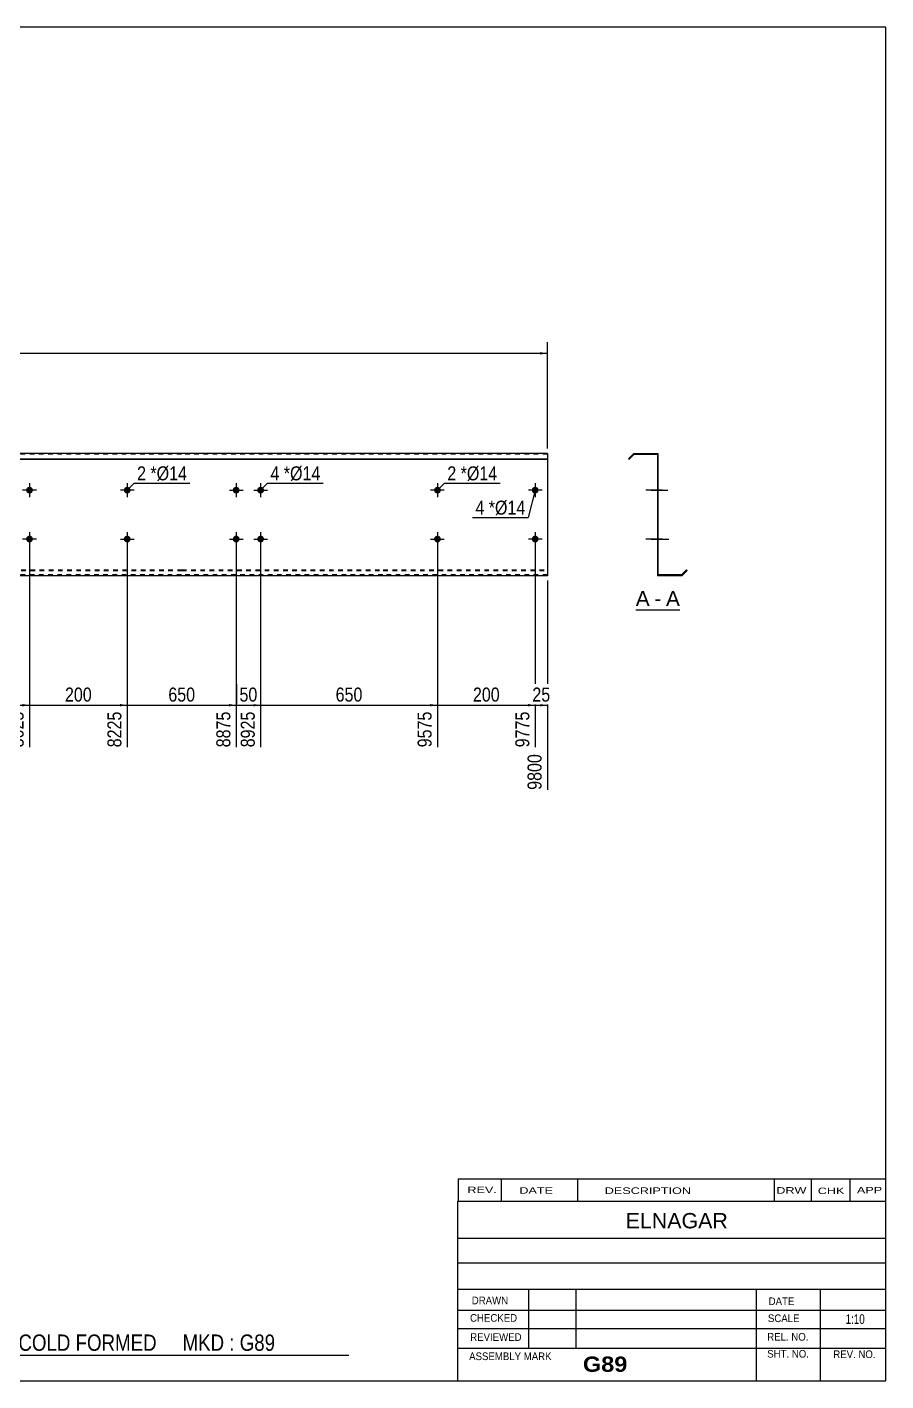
# Model space of a CAD drawing. Header units: millimetres. Extents: x -71 to 331, y -177 to 100.
# Drawn here: x 155.5 to 331.2, y -177.2 to 99.8 of the extents above; entities that cross this region are included whole.
import ezdxf

# ---------------------------------------------------------------- set-up
doc = ezdxf.new("R2010")
doc.units = ezdxf.units.MM
doc.linetypes.add('DXK_LINE_DOT1', pattern=[1.8814, 0.9407, -0.9407])
doc.styles.add('Arial', font='ARIAL.TTF', dxfattribs={"height": 0.2})
doc.styles.add('Arial Bold', font='ARIALBD.TTF', dxfattribs={"height": 0.2})
doc.styles.add('Arial Narrow', font='ARIALN.TTF', dxfattribs={"height": 0.2})

# ---------------------------------------------------------------- blocks, each defined once
blk = doc.blocks.new('Unknown-629088081-1824')
at = {"color": 5, "linetype": 'Continuous'}
for p, q in [((331.25, 99.75), (-68.75, 99.75)), ((-68.75, 99.75), (-68.75, -177.25)), ((331.25, -177.25), (331.25, 99.75)), ((-68.75, -177.25), (331.25, -177.25))]:
    blk.add_line(p, q, dxfattribs=at)
at = {"color": 174, "linetype": 'Continuous', "style": 'Arial'}
blk.add_text('Tekla structures', height=1.9102, rotation=90, dxfattribs=at).set_placement((-69.25, -176.75))
blk = doc.blocks.new('Unknown-629088081-12 - 1240')
at = {"color": 7, "linetype": 'Continuous'}
blk.add_line((280.05, -19.45), (289.08, -19.45), dxfattribs=at)
at = {"color": 0, "linetype": 'Continuous'}
blk.add_wipeout([(282.89, -18.7), (282.89, -15.5), (280.05, -15.5), (280.05, -18.7)], dxfattribs=at)
blk.add_wipeout([(285.28, -18.7), (285.28, -15.5), (283.85, -15.5), (283.85, -18.7)], dxfattribs=at)
at = {"color": 96, "linetype": 'Continuous', "style": 'Arial'}
blk.add_text('A', height=3.06, dxfattribs=at).set_placement((280.05, -18.7))
at = {"color": 0, "linetype": 'Continuous'}
blk.add_wipeout([(289.08, -18.7), (289.08, -15.5), (286.24, -15.5), (286.24, -18.7)], dxfattribs=at)
at = {"color": 96, "linetype": 'Continuous', "style": 'Arial'}
for s, p in [('A', (286.24, -18.7)), ('-', (283.85, -18.7))]:
    blk.add_text(s, height=3.06, dxfattribs=at).set_placement(p)
blk = doc.blocks.new('Bolt-629088081-1223 - 1203')
at = {"linetype": 'Continuous'}
blk.add_hatch(color=3, dxfattribs=at).paths.add_polyline_path([(176.68, 5, -1), (175.28, 5, -1)])
at = {"color": 3, "linetype": 'Continuous'}
for p, q in [((175.98, 6.4), (175.98, 3.6)), ((177.38, 5), (174.58, 5))]:
    blk.add_line(p, q, dxfattribs=at)
blk = doc.blocks.new('Part-629088081-1218 - 1203')
at = {"color": 2, "linetype": 'Continuous'}
for p, q in [((0, 12.5), (0, -12.5)), ((33.6, 12.5), (0, 12.5)), ((0, 11.44), (33.6, 11.44)), ((0, 11.33), (33.6, 11.33)), ((53.7, 12.5), (33.7, 12.5)), ((33.7, 11.44), (53.7, 11.44)), ((33.7, 11.33), (53.7, 11.33)), ((80.99, 12.5), (53.8, 12.5)), ((53.8, 11.44), (80.99, 11.44)), ((53.8, 11.33), (80.99, 11.33)), ((123.28, 12.5), (81.09, 12.5)), ((81.09, 11.44), (123.28, 11.44)), ((81.09, 11.33), (123.28, 11.33)), ((144.78, 12.5), (123.38, 12.5)), ((123.38, 11.44), (144.78, 11.44)), ((123.38, 11.33), (144.78, 11.33)), ((187.08, 12.5), (144.88, 12.5)), ((144.88, 11.44), (187.08, 11.44)), ((144.88, 11.33), (187.08, 11.33)), ((228.28, 12.5), (187.18, 12.5)), ((187.18, 11.44), (228.28, 11.44)), ((187.18, 11.33), (228.28, 11.33)), ((261.97, 12.5), (228.38, 12.5)), ((228.38, 11.44), (261.97, 11.44)), ((228.38, 11.33), (261.97, 11.33)), ((261.97, 12.5), (261.97, -12.5)), ((33.6, -12.5), (0, -12.5)), ((53.7, -12.5), (33.7, -12.5)), ((80.99, -12.5), (53.8, -12.5)), ((123.28, -12.5), (81.09, -12.5)), ((144.78, -12.5), (123.38, -12.5)), ((187.08, -12.5), (144.88, -12.5)), ((228.28, -12.5), (187.18, -12.5)), ((261.97, -12.5), (228.38, -12.5))]:
    blk.add_line(p, q, dxfattribs=at)
at = {"color": 7, "linetype": 'DXK_LINE_DOT1'}
for p, q in [((33.6, 12.35), (0, 12.35)), ((53.7, 12.35), (33.7, 12.35)), ((80.99, 12.35), (53.8, 12.35)), ((123.28, 12.35), (81.09, 12.35)), ((144.78, 12.35), (123.38, 12.35)), ((187.08, 12.35), (144.88, 12.35)), ((228.28, 12.35), (187.18, 12.35)), ((261.97, 12.35), (228.38, 12.35)), ((0, -11.33), (33.6, -11.33)), ((0, -11.44), (33.6, -11.44)), ((33.6, -12.35), (0, -12.35)), ((33.7, -11.33), (53.7, -11.33)), ((33.7, -11.44), (53.7, -11.44)), ((53.7, -12.35), (33.7, -12.35)), ((53.8, -11.33), (80.99, -11.33)), ((53.8, -11.44), (80.99, -11.44)), ((80.99, -12.35), (53.8, -12.35)), ((81.09, -11.33), (123.28, -11.33)), ((81.09, -11.44), (123.28, -11.44)), ((123.28, -12.35), (81.09, -12.35)), ((123.38, -11.33), (144.78, -11.33)), ((123.38, -11.44), (144.78, -11.44)), ((144.78, -12.35), (123.38, -12.35)), ((144.88, -11.33), (187.08, -11.33)), ((144.88, -11.44), (187.08, -11.44)), ((187.08, -12.35), (144.88, -12.35)), ((187.18, -11.33), (228.28, -11.33)), ((187.18, -11.44), (228.28, -11.44)), ((228.28, -12.35), (187.18, -12.35)), ((228.38, -11.33), (261.97, -11.33)), ((228.38, -11.44), (261.97, -11.44)), ((261.97, -12.35), (228.38, -12.35))]:
    blk.add_line(p, q, dxfattribs=at)
blk = doc.blocks.new('Bolt-629088081-1219 - 1203')
at = {"linetype": 'Continuous'}
for points in [[(198.98, 5, -1), (197.58, 5, -1)], [(203.98, 5, -1), (202.58, 5, -1)], [(198.98, -5, -1), (197.58, -5, -1)], [(203.98, -5, -1), (202.58, -5, -1)]]:
    blk.add_hatch(color=3, dxfattribs=at).paths.add_polyline_path(points)
at = {"color": 3, "linetype": 'Continuous'}
for p, q in [((198.28, 6.4), (198.28, 3.6)), ((203.28, 6.4), (203.28, 3.6)), ((196.88, 5), (199.68, 5)), ((201.88, 5), (204.68, 5)), ((196.88, -5), (199.68, -5)), ((198.28, -3.6), (198.28, -6.4)), ((201.88, -5), (204.68, -5)), ((203.28, -3.6), (203.28, -6.4))]:
    blk.add_line(p, q, dxfattribs=at)
blk = doc.blocks.new('Bolt-629088081-1220 - 1203')
at = {"linetype": 'Continuous'}
blk.add_hatch(color=3, dxfattribs=at).paths.add_polyline_path([(176.68, -5, -1), (175.28, -5, -1)])
at = {"color": 3, "linetype": 'Continuous'}
for p, q in [((174.58, -5), (177.38, -5)), ((175.98, -3.6), (175.98, -6.4))]:
    blk.add_line(p, q, dxfattribs=at)
blk = doc.blocks.new('Bolt-629088081-1221 - 1203')
at = {"linetype": 'Continuous'}
blk.add_hatch(color=3, dxfattribs=at).paths.add_polyline_path([(240.17, -5, -1), (238.77, -5, -1)])
at = {"color": 3, "linetype": 'Continuous'}
for p, q in [((238.07, -5), (240.87, -5)), ((239.47, -3.6), (239.47, -6.4))]:
    blk.add_line(p, q, dxfattribs=at)
blk = doc.blocks.new('Bolt-629088081-1222 - 1203')
at = {"linetype": 'Continuous'}
blk.add_hatch(color=3, dxfattribs=at).paths.add_polyline_path([(240.17, 5, -1), (238.77, 5, -1)])
at = {"color": 3, "linetype": 'Continuous'}
for p, q in [((239.47, 6.4), (239.47, 3.6)), ((240.87, 5), (238.07, 5))]:
    blk.add_line(p, q, dxfattribs=at)
blk = doc.blocks.new('Bolt-629088081-1224 - 1203')
at = {"linetype": 'Continuous'}
for points in [[(156.68, -5, -1), (155.28, -5, -1)], [(260.17, -5, -1), (258.77, -5, -1)]]:
    blk.add_hatch(color=3, dxfattribs=at).paths.add_polyline_path(points)
at = {"color": 3, "linetype": 'Continuous'}
for p, q in [((157.38, -5), (154.58, -5)), ((155.98, -3.6), (155.98, -6.4)), ((260.87, -5), (258.07, -5)), ((259.47, -3.6), (259.47, -6.4))]:
    blk.add_line(p, q, dxfattribs=at)
blk = doc.blocks.new('Bolt-629088081-1225 - 1203')
at = {"linetype": 'Continuous'}
for points in [[(156.68, 5, -1), (155.28, 5, -1)], [(260.17, 5, -1), (258.77, 5, -1)]]:
    blk.add_hatch(color=3, dxfattribs=at).paths.add_polyline_path(points)
at = {"color": 3, "linetype": 'Continuous'}
for p, q in [((155.98, 6.4), (155.98, 3.6)), ((259.47, 6.4), (259.47, 3.6)), ((157.38, 5), (154.58, 5)), ((260.87, 5), (258.07, 5))]:
    blk.add_line(p, q, dxfattribs=at)
blk = doc.blocks.new('Bolt-629088081-1248 - 1240')
at = {"linetype": 'Continuous'}
blk.add_hatch(color=3, dxfattribs=at).paths.add_polyline_path([(284.64, -5.7), (284.64, -4.3), (284.49, -4.3), (284.49, -5.7)])
blk.add_hatch(color=3, dxfattribs=at).paths.add_polyline_path([(284.64, -5.7), (284.64, -4.3), (284.49, -4.3), (284.49, -5.7)])
at = {"color": 3, "linetype": 'Continuous'}
for p, q in [((285.44, -5), (282.14, -5)), ((285.44, -5), (282.14, -5)), ((284.64, -4.3), (284.49, -4.3)), ((284.64, -4.3), (284.49, -4.3)), ((284.64, -5.7), (284.49, -5.7)), ((284.64, -5.7), (284.49, -5.7))]:
    blk.add_line(p, q, dxfattribs=at)
blk = doc.blocks.new('Part-629088081-1242 - 1240')
at = {"color": 2, "linetype": 'Continuous'}
for p, q in [((279.64, 12.5), (278.58, 11.44)), ((278.58, 11.44), (278.69, 11.33)), ((279.7, 12.35), (278.69, 11.33)), ((279.64, 12.5), (284.64, 12.5)), ((279.7, 12.35), (284.49, 12.35)), ((284.49, 12.35), (284.49, -12.5)), ((284.64, -12.35), (284.64, 12.5)), ((289.49, -12.5), (284.49, -12.5)), ((289.43, -12.35), (284.64, -12.35)), ((289.43, -12.35), (290.45, -11.33)), ((289.49, -12.5), (290.55, -11.44)), ((290.55, -11.44), (290.45, -11.33))]:
    blk.add_line(p, q, dxfattribs=at)
blk = doc.blocks.new('Bolt-629088081-1243 - 1240')
at = {"linetype": 'Continuous'}
for points in [[(284.64, 4.3), (284.64, 5.7), (284.49, 5.7), (284.49, 4.3)], [(284.64, 4.3), (284.64, 5.7), (284.49, 5.7), (284.49, 4.3)], [(284.64, -5.7), (284.64, -4.3), (284.49, -4.3), (284.49, -5.7)], [(284.64, -5.7), (284.64, -4.3), (284.49, -4.3), (284.49, -5.7)]]:
    blk.add_hatch(color=3, dxfattribs=at).paths.add_polyline_path(points)
at = {"color": 3, "linetype": 'Continuous'}
for p, q in [((284.49, 5.7), (284.64, 5.7)), ((284.49, 5.7), (284.64, 5.7)), ((283.19, 5), (286.49, 5)), ((283.19, 5), (286.49, 5)), ((284.49, 4.3), (284.64, 4.3)), ((284.49, 4.3), (284.64, 4.3)), ((283.19, -5), (286.49, -5)), ((283.19, -5), (286.49, -5)), ((284.49, -4.3), (284.64, -4.3)), ((284.49, -4.3), (284.64, -4.3)), ((284.49, -5.7), (284.64, -5.7)), ((284.49, -5.7), (284.64, -5.7))]:
    blk.add_line(p, q, dxfattribs=at)
blk = doc.blocks.new('Bolt-629088081-1244 - 1240')
at = {"linetype": 'Continuous'}
blk.add_hatch(color=3, dxfattribs=at).paths.add_polyline_path([(284.64, -5.7), (284.64, -4.3), (284.49, -4.3), (284.49, -5.7)])
at = {"color": 3, "linetype": 'Continuous'}
for p, q in [((283.54, -5), (286.84, -5)), ((284.49, -4.3), (284.64, -4.3)), ((284.49, -5.7), (284.64, -5.7))]:
    blk.add_line(p, q, dxfattribs=at)
blk = doc.blocks.new('Bolt-629088081-1245 - 1240')
at = {"linetype": 'Continuous'}
blk.add_hatch(color=3, dxfattribs=at).paths.add_polyline_path([(284.64, -5.7), (284.64, -4.3), (284.49, -4.3), (284.49, -5.7)])
at = {"color": 3, "linetype": 'Continuous'}
for p, q in [((283.54, -5), (286.84, -5)), ((284.49, -4.3), (284.64, -4.3)), ((284.49, -5.7), (284.64, -5.7))]:
    blk.add_line(p, q, dxfattribs=at)
blk = doc.blocks.new('Bolt-629088081-1246 - 1240')
at = {"linetype": 'Continuous'}
blk.add_hatch(color=3, dxfattribs=at).paths.add_polyline_path([(284.64, 4.3), (284.64, 5.7), (284.49, 5.7), (284.49, 4.3)])
at = {"color": 3, "linetype": 'Continuous'}
for p, q in [((284.64, 5.7), (284.49, 5.7)), ((285.44, 5), (282.14, 5)), ((284.64, 4.3), (284.49, 4.3))]:
    blk.add_line(p, q, dxfattribs=at)
blk = doc.blocks.new('Bolt-629088081-1247 - 1240')
at = {"linetype": 'Continuous'}
blk.add_hatch(color=3, dxfattribs=at).paths.add_polyline_path([(284.64, 4.3), (284.64, 5.7), (284.49, 5.7), (284.49, 4.3)])
at = {"color": 3, "linetype": 'Continuous'}
for p, q in [((284.64, 5.7), (284.49, 5.7)), ((285.44, 5), (282.14, 5)), ((284.64, 4.3), (284.49, 4.3))]:
    blk.add_line(p, q, dxfattribs=at)
blk = doc.blocks.new('Bolt-629088081-1249 - 1240')
at = {"linetype": 'Continuous'}
blk.add_hatch(color=3, dxfattribs=at).paths.add_polyline_path([(284.64, 4.3), (284.64, 5.7), (284.49, 5.7), (284.49, 4.3)])
blk.add_hatch(color=3, dxfattribs=at).paths.add_polyline_path([(284.64, 4.3), (284.64, 5.7), (284.49, 5.7), (284.49, 4.3)])
at = {"color": 3, "linetype": 'Continuous'}
for p, q in [((284.64, 5.7), (284.49, 5.7)), ((284.64, 5.7), (284.49, 5.7)), ((285.44, 5), (282.14, 5)), ((285.44, 5), (282.14, 5)), ((284.64, 4.3), (284.49, 4.3)), ((284.64, 4.3), (284.49, 4.3))]:
    blk.add_line(p, q, dxfattribs=at)
blk = doc.blocks.new('Bolt-629088081-1250 - 1240')
at = {"linetype": 'Continuous'}
blk.add_hatch(color=3, dxfattribs=at).paths.add_polyline_path([(284.64, -5.7), (284.64, -4.3), (284.49, -4.3), (284.49, -5.7)])
blk.add_hatch(color=3, dxfattribs=at).paths.add_polyline_path([(284.64, -5.7), (284.64, -4.3), (284.49, -4.3), (284.49, -5.7)])
at = {"color": 3, "linetype": 'Continuous'}
for p, q in [((285.44, -5), (282.14, -5)), ((285.44, -5), (282.14, -5)), ((284.64, -4.3), (284.49, -4.3)), ((284.64, -4.3), (284.49, -4.3)), ((284.64, -5.7), (284.49, -5.7)), ((284.64, -5.7), (284.49, -5.7))]:
    blk.add_line(p, q, dxfattribs=at)
blk = doc.blocks.new('Bolt-629088081-1251 - 1240')
at = {"linetype": 'Continuous'}
blk.add_hatch(color=3, dxfattribs=at).paths.add_polyline_path([(284.64, 4.3), (284.64, 5.7), (284.49, 5.7), (284.49, 4.3)])
blk.add_hatch(color=3, dxfattribs=at).paths.add_polyline_path([(284.64, 4.3), (284.64, 5.7), (284.49, 5.7), (284.49, 4.3)])
at = {"color": 3, "linetype": 'Continuous'}
for p, q in [((284.64, 5.7), (284.49, 5.7)), ((284.64, 5.7), (284.49, 5.7)), ((285.44, 5), (282.14, 5)), ((285.44, 5), (282.14, 5)), ((284.64, 4.3), (284.49, 4.3)), ((284.64, 4.3), (284.49, 4.3))]:
    blk.add_line(p, q, dxfattribs=at)
blk = doc.blocks.new('Bolt-629088081-1252 - 1240')
at = {"linetype": 'Continuous'}
for points in [[(284.64, 4.3), (284.64, 5.7), (284.49, 5.7), (284.49, 4.3)], [(284.64, -5.7), (284.64, -4.3), (284.49, -4.3), (284.49, -5.7)]]:
    blk.add_hatch(color=3, dxfattribs=at).paths.add_polyline_path(points)
at = {"color": 3, "linetype": 'Continuous'}
for p, q in [((284.49, 5.7), (284.64, 5.7)), ((284.49, 5), (286.64, 5)), ((284.49, 4.3), (284.64, 4.3)), ((284.49, -4.3), (284.64, -4.3)), ((284.49, -5), (286.64, -5)), ((284.49, -5.7), (284.64, -5.7))]:
    blk.add_line(p, q, dxfattribs=at)
blk = doc.blocks.new('Bolt-629088081-1253 - 1240')
at = {"linetype": 'Continuous'}
for points in [[(284.64, 4.3), (284.64, 5.7), (284.49, 5.7), (284.49, 4.3)], [(284.64, 4.3), (284.64, 5.7), (284.49, 5.7), (284.49, 4.3)], [(284.64, -5.7), (284.64, -4.3), (284.49, -4.3), (284.49, -5.7)], [(284.64, -5.7), (284.64, -4.3), (284.49, -4.3), (284.49, -5.7)]]:
    blk.add_hatch(color=3, dxfattribs=at).paths.add_polyline_path(points)
at = {"color": 3, "linetype": 'Continuous'}
for p, q in [((284.49, 5.7), (284.64, 5.7)), ((284.49, 5.7), (284.64, 5.7)), ((283.19, 5), (286.49, 5)), ((283.19, 5), (286.49, 5)), ((284.49, 4.3), (284.64, 4.3)), ((284.49, 4.3), (284.64, 4.3)), ((283.19, -5), (286.49, -5)), ((283.19, -5), (286.49, -5)), ((284.49, -4.3), (284.64, -4.3)), ((284.49, -4.3), (284.64, -4.3)), ((284.49, -5.7), (284.64, -5.7)), ((284.49, -5.7), (284.64, -5.7))]:
    blk.add_line(p, q, dxfattribs=at)
blk = doc.blocks.new('Bolt-629088081-1254 - 1240')
at = {"linetype": 'Continuous'}
blk.add_hatch(color=3, dxfattribs=at).paths.add_polyline_path([(284.64, -5.7), (284.64, -4.3), (284.49, -4.3), (284.49, -5.7)])
at = {"color": 3, "linetype": 'Continuous'}
for p, q in [((283.54, -5), (286.84, -5)), ((284.49, -4.3), (284.64, -4.3)), ((284.49, -5.7), (284.64, -5.7))]:
    blk.add_line(p, q, dxfattribs=at)
blk = doc.blocks.new('Bolt-629088081-1255 - 1240')
at = {"linetype": 'Continuous'}
blk.add_hatch(color=3, dxfattribs=at).paths.add_polyline_path([(284.64, -5.7), (284.64, -4.3), (284.49, -4.3), (284.49, -5.7)])
at = {"color": 3, "linetype": 'Continuous'}
for p, q in [((283.54, -5), (286.84, -5)), ((284.49, -4.3), (284.64, -4.3)), ((284.49, -5.7), (284.64, -5.7))]:
    blk.add_line(p, q, dxfattribs=at)
blk = doc.blocks.new('Bolt-629088081-1256 - 1240')
at = {"linetype": 'Continuous'}
blk.add_hatch(color=3, dxfattribs=at).paths.add_polyline_path([(284.64, 4.3), (284.64, 5.7), (284.49, 5.7), (284.49, 4.3)])
at = {"color": 3, "linetype": 'Continuous'}
for p, q in [((284.64, 5.7), (284.49, 5.7)), ((285.44, 5), (282.14, 5)), ((284.64, 4.3), (284.49, 4.3))]:
    blk.add_line(p, q, dxfattribs=at)
blk = doc.blocks.new('Bolt-629088081-1257 - 1240')
at = {"linetype": 'Continuous'}
blk.add_hatch(color=3, dxfattribs=at).paths.add_polyline_path([(284.64, 4.3), (284.64, 5.7), (284.49, 5.7), (284.49, 4.3)])
at = {"color": 3, "linetype": 'Continuous'}
for p, q in [((284.64, 5.7), (284.49, 5.7)), ((285.44, 5), (282.14, 5)), ((284.64, 4.3), (284.49, 4.3))]:
    blk.add_line(p, q, dxfattribs=at)
blk = doc.blocks.new('StraightDimension-629088081-1279 - 1203')
at = {"linetype": 'Continuous'}
blk.add_hatch(color=7, dxfattribs=at).paths.add_polyline_path([(201.78, -38.75), (203.28, -39), (201.78, -39.25)])
at = {"color": 7, "linetype": 'Continuous'}
for p, q in [((198.28, -6), (198.28, -47.61)), ((203.28, -6), (203.28, -47.61)), ((198.28, -39), (203.28, -39))]:
    blk.add_line(p, q, dxfattribs=at)
at = {"color": 0}
blk.add_wipeout([(203.2, -38.85), (203.2, -34.65), (198.35, -34.65), (198.35, -38.85)], dxfattribs=at)
at = {"color": 3, "style": 'Arial Narrow'}
blk.add_text('50', height=2.863, dxfattribs=at).set_placement((198.95, -38.25))
at = {"color": 0, "linetype": 'Continuous'}
blk.add_wipeout([(202.68, -39.7), (198.48, -39.7), (198.48, -48.21), (202.68, -48.21)], dxfattribs=at)
at = {"color": 3, "linetype": 'Continuous', "style": 'Arial Narrow'}
blk.add_text('8925', height=2.863, rotation=90.0002, dxfattribs=at).set_placement((202.08, -47.61))
blk = doc.blocks.new('StraightDimension-629088081-1282 - 1203')
at = {"linetype": 'Continuous'}
blk.add_hatch(color=7, dxfattribs=at).paths.add_polyline_path([(154.48, -38.75), (155.98, -39), (154.48, -39.25)])
at = {"color": 7, "linetype": 'Continuous'}
for p, q in [((134.08, -6), (134.08, -47.61)), ((155.98, -6), (155.98, -47.61)), ((134.08, -39), (155.98, -39))]:
    blk.add_line(p, q, dxfattribs=at)
at = {"color": 0}
blk.add_wipeout([(149.29, -38.85), (149.29, -34.65), (140.78, -34.65), (140.78, -38.85)], dxfattribs=at)
at = {"color": 0, "linetype": 'Continuous'}
blk.add_wipeout([(155.38, -39.7), (151.18, -39.7), (151.18, -48.21), (155.38, -48.21)], dxfattribs=at)
at = {"color": 3, "style": 'Arial Narrow'}
blk.add_text('3125', height=2.863, dxfattribs=at).set_placement((141.38, -38.25))
at = {"color": 3, "linetype": 'Continuous', "style": 'Arial Narrow'}
blk.add_text('8025', height=2.863, rotation=90.0002, dxfattribs=at).set_placement((154.78, -47.61))
blk = doc.blocks.new('StraightDimension-629088081-1280 - 1203')
at = {"linetype": 'Continuous'}
blk.add_hatch(color=7, dxfattribs=at).paths.add_polyline_path([(196.78, -38.75), (198.28, -39), (196.78, -39.25)])
at = {"color": 7, "linetype": 'Continuous'}
for p, q in [((175.98, -6), (175.98, -47.61)), ((198.28, -6), (198.28, -47.61)), ((175.98, -39), (198.28, -39))]:
    blk.add_line(p, q, dxfattribs=at)
at = {"color": 0}
blk.add_wipeout([(190.47, -38.85), (190.47, -34.65), (183.79, -34.65), (183.79, -38.85)], dxfattribs=at)
at = {"color": 0, "linetype": 'Continuous'}
blk.add_wipeout([(197.68, -39.7), (193.48, -39.7), (193.48, -48.21), (197.68, -48.21)], dxfattribs=at)
at = {"color": 3, "style": 'Arial Narrow'}
blk.add_text('650', height=2.863, dxfattribs=at).set_placement((184.39, -38.25))
at = {"color": 3, "linetype": 'Continuous', "style": 'Arial Narrow'}
blk.add_text('8875', height=2.863, rotation=90.0002, dxfattribs=at).set_placement((197.08, -47.61))
blk = doc.blocks.new('StraightDimension-629088081-1369 - 1203')
at = {"linetype": 'Continuous'}
for points in [[(1.5, 32.75), (0, 33), (1.5, 33.25)], [(260.47, 33.25), (261.97, 33), (260.47, 32.75)]]:
    blk.add_hatch(color=7, dxfattribs=at).paths.add_polyline_path(points)
at = {"color": 7, "linetype": 'Continuous'}
for p, q in [((0, 13.5), (0, 35.25)), ((261.97, 13.5), (261.97, 35.25)), ((0, 33), (261.97, 33))]:
    blk.add_line(p, q, dxfattribs=at)
at = {"color": 0}
blk.add_wipeout([(135.24, 33.15), (135.24, 37.35), (126.73, 37.35), (126.73, 33.15)], dxfattribs=at)
at = {"color": 3, "style": 'Arial Narrow'}
blk.add_text('9800', height=2.863, dxfattribs=at).set_placement((127.33, 33.75))
blk = doc.blocks.new('StraightDimension-629088081-1281 - 1203')
at = {"linetype": 'Continuous'}
blk.add_hatch(color=7, dxfattribs=at).paths.add_polyline_path([(174.48, -38.75), (175.98, -39), (174.48, -39.25)])
at = {"color": 7, "linetype": 'Continuous'}
for p, q in [((155.98, -6), (155.98, -47.61)), ((175.98, -6), (175.98, -47.61)), ((155.98, -39), (175.98, -39))]:
    blk.add_line(p, q, dxfattribs=at)
at = {"color": 0}
blk.add_wipeout([(169.32, -38.85), (169.32, -34.65), (162.64, -34.65), (162.64, -38.85)], dxfattribs=at)
at = {"color": 0, "linetype": 'Continuous'}
blk.add_wipeout([(175.38, -39.7), (171.18, -39.7), (171.18, -48.21), (175.38, -48.21)], dxfattribs=at)
at = {"color": 3, "style": 'Arial Narrow'}
blk.add_text('200', height=2.863, dxfattribs=at).set_placement((163.24, -38.25))
at = {"color": 3, "linetype": 'Continuous', "style": 'Arial Narrow'}
blk.add_text('8225', height=2.863, rotation=90.0002, dxfattribs=at).set_placement((174.78, -47.61))
blk = doc.blocks.new('StraightDimension-629088081-1277 - 1203')
at = {"linetype": 'Continuous'}
blk.add_hatch(color=7, dxfattribs=at).paths.add_polyline_path([(257.97, -38.75), (259.47, -39), (257.97, -39.25)])
at = {"color": 7, "linetype": 'Continuous'}
for p, q in [((239.47, -6), (239.47, -47.61)), ((259.47, -6), (259.47, -47.61)), ((239.47, -39), (259.47, -39))]:
    blk.add_line(p, q, dxfattribs=at)
at = {"color": 0}
blk.add_wipeout([(252.81, -38.85), (252.81, -34.65), (246.13, -34.65), (246.13, -38.85)], dxfattribs=at)
at = {"color": 0, "linetype": 'Continuous'}
blk.add_wipeout([(258.87, -39.7), (254.67, -39.7), (254.67, -48.21), (258.87, -48.21)], dxfattribs=at)
at = {"color": 3, "style": 'Arial Narrow'}
blk.add_text('200', height=2.863, dxfattribs=at).set_placement((246.73, -38.25))
at = {"color": 3, "linetype": 'Continuous', "style": 'Arial Narrow'}
blk.add_text('9775', height=2.863, rotation=90.0002, dxfattribs=at).set_placement((258.27, -47.61))
blk = doc.blocks.new('StraightDimension-629088081-1276 - 1203')
at = {"linetype": 'Continuous'}
blk.add_hatch(color=7, dxfattribs=at).paths.add_polyline_path([(260.47, -38.75), (261.97, -39), (260.47, -39.25)])
at = {"color": 7, "linetype": 'Continuous'}
for p, q in [((259.47, -6), (259.47, -47.61)), ((261.97, -13.5), (261.97, -56.31)), ((259.47, -39), (261.97, -39))]:
    blk.add_line(p, q, dxfattribs=at)
at = {"color": 0}
blk.add_wipeout([(263.15, -38.85), (263.15, -34.65), (258.29, -34.65), (258.29, -38.85)], dxfattribs=at)
at = {"color": 0, "linetype": 'Continuous'}
blk.add_wipeout([(261.37, -48.4), (257.17, -48.4), (257.17, -56.91), (261.37, -56.91)], dxfattribs=at)
at = {"color": 3, "style": 'Arial Narrow'}
blk.add_text('25', height=2.863, dxfattribs=at).set_placement((258.89, -38.25))
at = {"color": 3, "linetype": 'Continuous', "style": 'Arial Narrow'}
blk.add_text('9800', height=2.863, rotation=90.0002, dxfattribs=at).set_placement((260.77, -56.31))
blk = doc.blocks.new('StraightDimension-629088081-1278 - 1203')
at = {"linetype": 'Continuous'}
blk.add_hatch(color=7, dxfattribs=at).paths.add_polyline_path([(237.97, -38.75), (239.47, -39), (237.97, -39.25)])
at = {"color": 7, "linetype": 'Continuous'}
for p, q in [((203.28, -6), (203.28, -47.61)), ((239.47, -6), (239.47, -47.61)), ((203.28, -39), (239.47, -39))]:
    blk.add_line(p, q, dxfattribs=at)
at = {"color": 0}
blk.add_wipeout([(224.72, -38.85), (224.72, -34.65), (218.03, -34.65), (218.03, -38.85)], dxfattribs=at)
at = {"color": 0, "linetype": 'Continuous'}
blk.add_wipeout([(238.87, -39.7), (234.67, -39.7), (234.67, -48.21), (238.87, -48.21)], dxfattribs=at)
at = {"color": 3, "style": 'Arial Narrow'}
blk.add_text('650', height=2.863, dxfattribs=at).set_placement((218.63, -38.25))
at = {"color": 3, "linetype": 'Continuous', "style": 'Arial Narrow'}
blk.add_text('9575', height=2.863, rotation=90.0002, dxfattribs=at).set_placement((238.27, -47.61))
blk = doc.blocks.new('CBS_CALLOFF-629088081-1892')
at = {"color": 7, "linetype": 'Continuous'}
blk.add_line((105.13, -171.98), (221.36, -172), dxfattribs=at)
at = {"color": 3, "linetype": 'Continuous', "style": 'Arial Narrow'}
blk.add_text('QTY= 133 Nos.      COLD FORMED     MKD : G89', height=3.3405, dxfattribs=at).set_placement((120.85, -171.09))
blk = doc.blocks.new('CBS_NAME_BLOG-629088081-1893')
at = {"color": 7, "linetype": 'Continuous'}
for p, q in [((243.66, -140.5), (331.18, -140.5)), ((243.66, -177.21), (243.66, -140.5)), ((243.66, -148.04), (331.18, -148.04)), ((243.73, -153.09), (331.25, -153.09)), ((243.66, -158.46), (331.18, -158.46)), ((258.18, -170.57), (258.18, -158.47)), ((267.87, -170.54), (267.87, -158.47)), ((304.78, -177.21), (304.78, -158.48)), ((317.83, -177.21), (317.83, -158.47)), ((243.67, -162.76), (331.25, -162.74)), ((243.66, -166.51), (331.18, -166.51)), ((243.66, -170.55), (331.18, -170.55)), ((243.66, -177.25), (331.25, -177.25))]:
    blk.add_line(p, q, dxfattribs=at)
at = {"color": 3, "linetype": 'Continuous', "style": 'Arial'}
blk.add_text('ELNAGAR', height=3.133, dxfattribs=at).set_placement((277.98, -146.03))
at = {"color": 3, "linetype": 'Continuous'}
for s, height, style, width, p in [('DRAWN', 1.566, 'Arial', 0.9, (246.49, -161.57)), ('DATE', 1.566, 'Arial', 0.9, (307.25, -161.73)), ('CHECKED', 1.566, 'Arial', 0.9, (246.14, -165.14)), ('SCALE', 1.566, 'Arial', 0.9, (307.1, -165.21)), ('1:10', 1.957, 'Arial Narrow', 0.9, (322.99, -165.57)), ('REVIEWED', 1.566, 'Arial', 0.9, (246.18, -169.06)), ('REL. NO.', 1.566, 'Arial', 0.9, (306.96, -169.01)), ('ASSEMBLY MARK', 1.5663, 'Arial', 0.9, (245.96, -172.99)), ('SHT. NO.', 1.566, 'Arial', 0.9, (306.96, -172.48)), ('REV. NO.', 1.566, 'Arial', 0.9, (320.48, -172.57)), ('G89', 3.131, 'Arial Bold', 1.1, (269.24, -175.39))]:
    blk.add_text(s, height=height, dxfattribs=dict(at, style=style, width=width)).set_placement(p)
blk = doc.blocks.new('CBS_REVISION-629088081-1894')
at = {"color": 7, "linetype": 'Continuous'}
for p, q in [((243.74, -135.87), (331.24, -135.87)), ((243.74, -135.87), (243.74, -140.5)), ((252.54, -135.87), (252.54, -140.5)), ((268.13, -135.87), (268.13, -140.44)), ((308.39, -135.87), (308.39, -140.5)), ((315.93, -135.87), (315.93, -140.5)), ((323.88, -135.87), (323.88, -140.5)), ((243.74, -140.5), (331.24, -140.5))]:
    blk.add_line(p, q, dxfattribs=at)
at = {"color": 7, "style": 'Arial Narrow', "width": 1.7}
for s, height, p in [('REV.', 1.326, (245.6, -138.82)), ('DATE', 1.326, (256.23, -138.94)), ('DESCRIPTION', 1.3257, (273.71, -138.99)), ('DRW', 1.326, (308.82, -138.93)), ('CHK', 1.326, (317.31, -139.02)), ('APP', 1.326, (325.31, -138.87))]:
    blk.add_text(s, height=height, dxfattribs=at).set_placement(p)
blk = doc.blocks.new('Mark-629088081-1411 - 1203')
at = {"color": 0}
blk.add_wipeout([(207.12, 7.01), (207.12, 10.01), (205.29, 10.01), (205.29, 7.01)], dxfattribs=at)
blk.add_wipeout([(207.12, 7.01), (207.12, 10.01), (205.29, 10.01), (205.29, 7.01)], dxfattribs=at)
at = {"color": 7, "linetype": 'Continuous'}
blk.add_line((203.28, 5), (204.69, 6.41), dxfattribs=at)
at = {"color": 0}
blk.add_wipeout([(209.3, 7.01), (209.3, 10.01), (208.02, 10.01), (208.02, 7.01)], dxfattribs=at)
blk.add_wipeout([(209.3, 7.01), (209.3, 10.01), (208.02, 10.01), (208.02, 7.01)], dxfattribs=at)
at = {"color": 3, "style": 'Arial Narrow'}
blk.add_text('4', height=2.86, dxfattribs=at).set_placement((205.29, 7.01))
at = {"color": 0}
blk.add_wipeout([(215.51, 7.01), (215.51, 10.01), (209.3, 10.01), (209.3, 7.01)], dxfattribs=at)
blk.add_wipeout([(215.51, 7.01), (215.51, 10.01), (209.3, 10.01), (209.3, 7.01)], dxfattribs=at)
at = {"color": 7, "linetype": 'Continuous'}
blk.add_line((204.69, 6.41), (216.11, 6.41), dxfattribs=at)
at = {"color": 3, "style": 'Arial Narrow'}
for s, height, p in [('*', 2.86, (208.02, 7.01)), ('Ø14', 2.863, (209.3, 7.01))]:
    blk.add_text(s, height=height, dxfattribs=at).set_placement(p)
blk = doc.blocks.new('MarkSet-629088081-1383 - 1203')
at = {"color": 0}
blk.add_wipeout([(179.82, 7.01), (179.82, 10.01), (178, 10.01), (178, 7.01)], dxfattribs=at)
blk.add_wipeout([(179.82, 7.01), (179.82, 10.01), (178, 10.01), (178, 7.01)], dxfattribs=at)
at = {"color": 7, "linetype": 'Continuous'}
blk.add_line((175.98, 5), (177.4, 6.41), dxfattribs=at)
at = {"color": 0}
blk.add_wipeout([(182, 7.01), (182, 10.01), (180.72, 10.01), (180.72, 7.01)], dxfattribs=at)
blk.add_wipeout([(182, 7.01), (182, 10.01), (180.72, 10.01), (180.72, 7.01)], dxfattribs=at)
at = {"color": 3, "style": 'Arial Narrow'}
blk.add_text('2', height=2.86, dxfattribs=at).set_placement((178, 7.01))
at = {"color": 0}
blk.add_wipeout([(188.22, 7.01), (188.22, 10.01), (182, 10.01), (182, 7.01)], dxfattribs=at)
blk.add_wipeout([(188.22, 7.01), (188.22, 10.01), (182, 10.01), (182, 7.01)], dxfattribs=at)
at = {"color": 7, "linetype": 'Continuous'}
blk.add_line((177.4, 6.41), (188.82, 6.41), dxfattribs=at)
at = {"color": 3, "style": 'Arial Narrow'}
for s, height, p in [('*', 2.86, (180.72, 7.01)), ('Ø14', 2.863, (182, 7.01))]:
    blk.add_text(s, height=height, dxfattribs=at).set_placement(p)
blk = doc.blocks.new('MarkSet-629088081-1388 - 1203')
at = {"color": 0}
blk.add_wipeout([(243.32, 7.01), (243.32, 10.01), (241.49, 10.01), (241.49, 7.01)], dxfattribs=at)
blk.add_wipeout([(243.32, 7.01), (243.32, 10.01), (241.49, 10.01), (241.49, 7.01)], dxfattribs=at)
at = {"color": 7, "linetype": 'Continuous'}
blk.add_line((239.47, 5), (240.89, 6.41), dxfattribs=at)
at = {"color": 0}
blk.add_wipeout([(245.49, 7.01), (245.49, 10.01), (244.22, 10.01), (244.22, 7.01)], dxfattribs=at)
blk.add_wipeout([(245.49, 7.01), (245.49, 10.01), (244.22, 10.01), (244.22, 7.01)], dxfattribs=at)
at = {"color": 3, "style": 'Arial Narrow'}
blk.add_text('2', height=2.86, dxfattribs=at).set_placement((241.49, 7.01))
at = {"color": 0}
blk.add_wipeout([(251.71, 7.01), (251.71, 10.01), (245.49, 10.01), (245.49, 7.01)], dxfattribs=at)
blk.add_wipeout([(251.71, 7.01), (251.71, 10.01), (245.49, 10.01), (245.49, 7.01)], dxfattribs=at)
at = {"color": 7, "linetype": 'Continuous'}
blk.add_line((240.89, 6.41), (252.31, 6.41), dxfattribs=at)
at = {"color": 3, "style": 'Arial Narrow'}
for s, height, p in [('*', 2.86, (244.22, 7.01)), ('Ø14', 2.863, (245.49, 7.01))]:
    blk.add_text(s, height=height, dxfattribs=at).set_placement(p)
blk = doc.blocks.new('MarkSet-629088081-1393 - 1203')
at = {"color": 0}
blk.add_wipeout([(249.07, -0.01), (249.07, 2.99), (247.24, 2.99), (247.24, -0.01)], dxfattribs=at)
blk.add_wipeout([(249.07, -0.01), (249.07, 2.99), (247.24, 2.99), (247.24, -0.01)], dxfattribs=at)
blk.add_wipeout([(251.24, -0.01), (251.24, 2.99), (249.97, 2.99), (249.97, -0.01)], dxfattribs=at)
blk.add_wipeout([(251.24, -0.01), (251.24, 2.99), (249.97, 2.99), (249.97, -0.01)], dxfattribs=at)
at = {"color": 3, "style": 'Arial Narrow'}
blk.add_text('4', height=2.86, dxfattribs=at).set_placement((247.24, -0.01))
at = {"color": 0}
blk.add_wipeout([(257.46, -0.01), (257.46, 2.99), (251.24, 2.99), (251.24, -0.01)], dxfattribs=at)
blk.add_wipeout([(257.46, -0.01), (257.46, 2.99), (251.24, 2.99), (251.24, -0.01)], dxfattribs=at)
at = {"color": 7, "linetype": 'Continuous'}
for p in [(259.47, 5), (246.64, -0.61)]:
    blk.add_line(p, (258.06, -0.61), dxfattribs=at)
at = {"color": 3, "style": 'Arial Narrow'}
for s, height, p in [('*', 2.86, (249.97, -0.01)), ('Ø14', 2.863, (251.24, -0.01))]:
    blk.add_text(s, height=height, dxfattribs=at).set_placement(p)

msp = doc.modelspace()

# ---------------------------------------------------------------- block references
for name in ['Unknown-629088081-1824', 'Part-629088081-1218 - 1203', 'Part-629088081-1242 - 1240', 'Bolt-629088081-1225 - 1203', 'Bolt-629088081-1223 - 1203', 'Bolt-629088081-1219 - 1203', 'Bolt-629088081-1222 - 1203', 'Bolt-629088081-1246 - 1240', 'Bolt-629088081-1247 - 1240', 'Bolt-629088081-1249 - 1240', 'Bolt-629088081-1251 - 1240', 'Bolt-629088081-1256 - 1240', 'Bolt-629088081-1257 - 1240', 'Bolt-629088081-1243 - 1240', 'Bolt-629088081-1253 - 1240', 'Bolt-629088081-1252 - 1240', 'Bolt-629088081-1224 - 1203', 'Bolt-629088081-1220 - 1203', 'Bolt-629088081-1221 - 1203', 'Bolt-629088081-1248 - 1240', 'Bolt-629088081-1250 - 1240', 'Bolt-629088081-1244 - 1240', 'Bolt-629088081-1245 - 1240', 'Bolt-629088081-1254 - 1240', 'Bolt-629088081-1255 - 1240', 'CBS_REVISION-629088081-1894', 'CBS_NAME_BLOG-629088081-1893', 'CBS_CALLOFF-629088081-1892']:
    msp.add_blockref(name, (0, 0))

# ---------------------------------------------------------------- next in the draw order: block references
for name in ['StraightDimension-629088081-1369 - 1203', 'MarkSet-629088081-1383 - 1203', 'Mark-629088081-1411 - 1203', 'MarkSet-629088081-1388 - 1203', 'StraightDimension-629088081-1282 - 1203', 'StraightDimension-629088081-1279 - 1203', 'StraightDimension-629088081-1277 - 1203', 'Unknown-629088081-12 - 1240']:
    msp.add_blockref(name, (0, 0))

# ---------------------------------------------------------------- next in the draw order: block references
for name in ['MarkSet-629088081-1393 - 1203', 'StraightDimension-629088081-1280 - 1203', 'StraightDimension-629088081-1278 - 1203', 'StraightDimension-629088081-1276 - 1203']:
    msp.add_blockref(name, (0, 0))

# ---------------------------------------------------------------- next in the draw order: block references
msp.add_blockref('StraightDimension-629088081-1281 - 1203', (0, 0))

doc.saveas('drawing.dxf')
